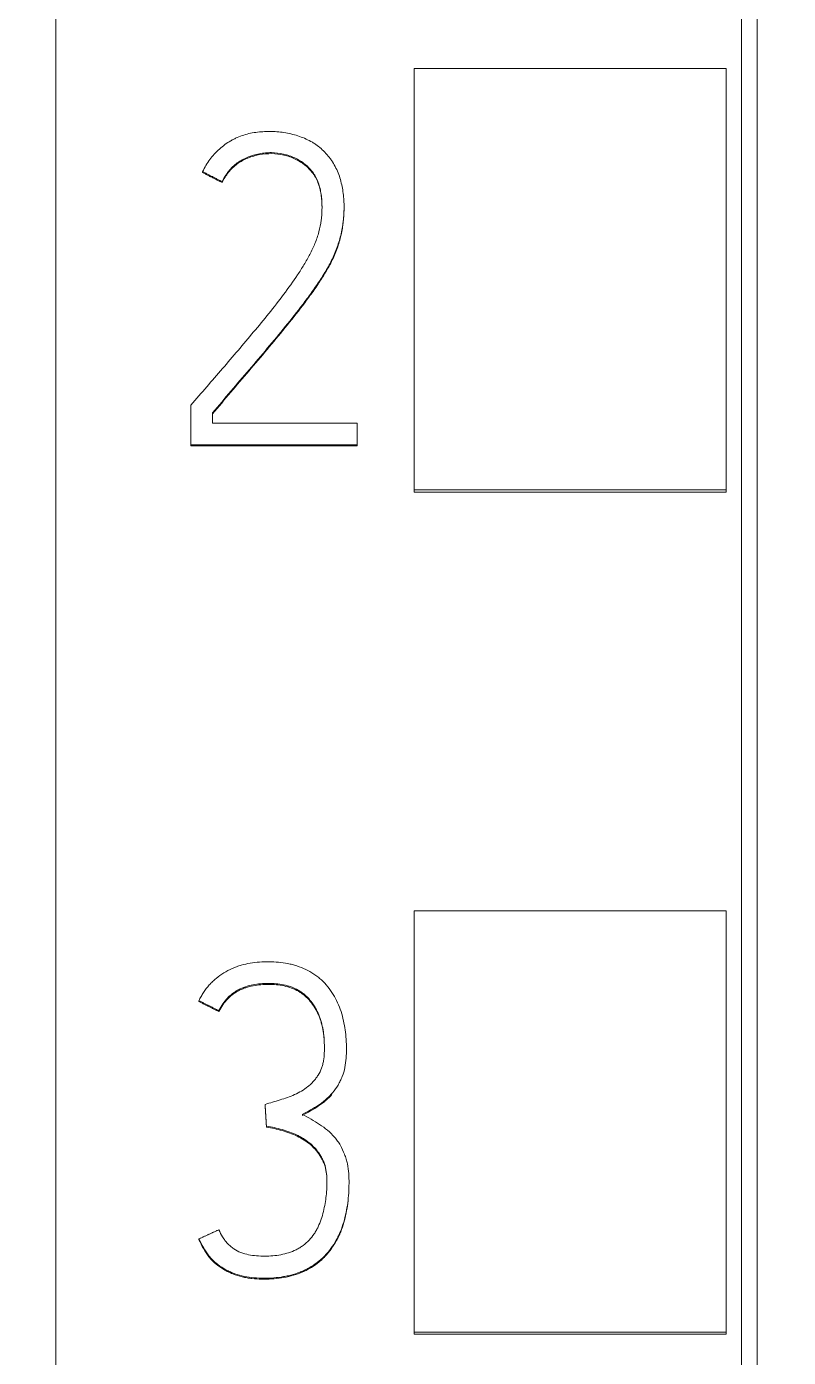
# Model space of a CAD drawing. Header units: millimetres. Extents: x 1359 to 3577, y 1336 to 3557.
# Drawn here: x 2835.98 to 2840.87, y 3241.08 to 3249.62 of the extents above; entities that cross this region are included whole.
import ezdxf

# ---------------------------------------------------------------- set-up
doc = ezdxf.new("R2010")
doc.units = ezdxf.units.MM
doc.set_wipeout_variables(frame=1)
doc.layers.add('000-PI-Oprema', color=30, linetype='Continuous', lineweight=5)

msp = doc.modelspace()

# ---------------------------------------------------------------- linework, layer by layer
msp.add_line((2783.5713, 3242.933), (2849.5713, 3242.933))

# ---------------------------------------------------------------- next in the draw order: wipeouts: each hides what was drawn before it
msp.add_wipeout([(2801.3713, 3330.083), (2836.1713, 3330.083), (2836.1713, 3183.083), (2801.3713, 3183.083)])

# ---------------------------------------------------------------- next in the draw order: linework, layer by layer
at = {"layer": '000-PI-Oprema', "color": 0, "linetype": 'ByBlock', "lineweight": 0}
msp.add_line((2836.1713, 3317.7635), (2836.1713, 3204.3454), dxfattribs=at)

# ---------------------------------------------------------------- next in the draw order: wipeouts: each hides what was drawn before it
msp.add_wipeout([(2836.1713, 3330.083), (2870.9713, 3330.083), (2870.9713, 3183.083), (2836.1713, 3183.083)])

# ---------------------------------------------------------------- next in the draw order: linework, layer by layer
for p, q in [((2836.1713, 3317.7635), (2836.1713, 3204.3454)), ((2840.5713, 3315.483), (2840.5713, 3206.6679)), ((2838.4713, 3246.6471), (2838.4713, 3249.3487)), ((2840.4713, 3249.3487), (2838.4713, 3249.3487)), ((2840.4713, 3246.6471), (2840.4713, 3249.3487)), ((2837.1136, 3248.6871), (2837.1136, 3248.6809)), ((2837.2384, 3248.6234), (2837.2384, 3248.6172)), ((2838.0207, 3248.455), (2838.0207, 3248.4612)), ((2837.0387, 3247.191), (2837.0387, 3246.9361)), ((2837.1774, 3247.0746), (2837.1774, 3247.1411)), ((2838.1039, 3247.0746), (2837.1774, 3247.0746)), ((2838.1039, 3246.9361), (2838.1039, 3247.0746)), ((2837.0387, 3246.9361), (2838.1039, 3246.9361)), ((2837.0387, 3246.9361), (2837.0387, 3246.9299)), ((2838.1039, 3246.9299), (2837.0387, 3246.9299)), ((2838.1039, 3246.9361), (2838.1039, 3246.9299)), ((2838.4713, 3246.6326), (2838.4713, 3246.6471)), ((2840.4713, 3246.6471), (2838.4713, 3246.6471)), ((2840.4713, 3246.6326), (2840.4713, 3246.6471)), ((2840.4713, 3246.6326), (2838.4713, 3246.6326)), ((2838.4713, 3241.2456), (2838.4713, 3243.947)), ((2840.4713, 3243.947), (2838.4713, 3243.947)), ((2840.4713, 3241.2456), (2840.4713, 3243.947)), ((2837.09, 3243.3714), (2837.09, 3243.3652)), ((2837.2176, 3243.3077), (2837.2176, 3243.3015)), ((2838.036, 3243.0528), (2838.036, 3243.059)), ((2837.5144, 3242.7063), (2837.5144, 3242.7001)), ((2837.5228, 3242.5677), (2837.5228, 3242.5615)), ((2838.0526, 3242.1997), (2838.0526, 3242.2059)), ((2837.09, 3241.8443), (2837.09, 3241.8381)), ((2838.4713, 3241.2327), (2838.4713, 3241.2456)), ((2840.4713, 3241.2456), (2838.4713, 3241.2456)), ((2840.4713, 3241.2327), (2838.4713, 3241.2327)), ((2840.4713, 3241.2327), (2840.4713, 3241.2456))]:
    msp.add_line(p, q, dxfattribs=at)
for points, knots in [([(2840.6713, 3315.6687), (2840.6713, 3312.6248), (2840.6713, 3303.0548), (2840.6713, 3288.8848), (2840.6713, 3274.3182), (2840.6713, 3260.1083), (2840.6713, 3245.8141), (2840.6713, 3230.3277), (2840.6713, 3217.6882), (2840.6713, 3209.7232), (2840.6713, 3206.3824)], [0, 0, 0, 0, 0.083934, 0.263736, 0.389889, 0.484142, 0.653794, 0.78188, 0.908517, 1, 1, 1, 1]), ([(2837.1774, 3247.1411), (2837.2164, 3247.1871), (2837.2553, 3247.2331), (2837.3333, 3247.325), (2837.3724, 3247.3708), (2837.4507, 3247.4626), (2837.4898, 3247.5084), (2837.5672, 3247.6008), (2837.6056, 3247.6472), (2837.6817, 3247.7406), (2837.7194, 3247.7877), (2837.774, 3247.8598), (2837.7919, 3247.8841), (2837.8271, 3247.9332), (2837.8443, 3247.958), (2837.8777, 3248.0082), (2837.8938, 3248.0337), (2837.924, 3248.0856), (2837.9382, 3248.112), (2837.9571, 3248.153), (2837.963, 3248.1669), (2837.9741, 3248.195), (2837.9793, 3248.2093), (2837.9934, 3248.2527), (2838.0007, 3248.2819), (2838.012, 3248.3409), (2838.016, 3248.3707), (2838.0195, 3248.4157), (2838.0202, 3248.4308), (2838.0208, 3248.4611), (2838.0207, 3248.4763), (2838.0188, 3248.5217), (2838.0153, 3248.5516), (2838.0074, 3248.5961), (2838.0042, 3248.6108), (2837.9966, 3248.6401), (2837.9921, 3248.6548), (2837.9816, 3248.6832), (2837.9756, 3248.697), (2837.9622, 3248.7239), (2837.9549, 3248.737), (2837.9427, 3248.7561), (2837.9384, 3248.7624), (2837.9294, 3248.7747), (2837.9247, 3248.7807), (2837.9101, 3248.7982), (2837.8999, 3248.8094), (2837.8786, 3248.8307), (2837.8675, 3248.8409), (2837.8496, 3248.8548), (2837.8434, 3248.8592), (2837.8307, 3248.8677), (2837.8241, 3248.8717), (2837.7911, 3248.891), (2837.7634, 3248.9032), (2837.7205, 3248.9181), (2837.7061, 3248.9226), (2837.6766, 3248.9305), (2837.6616, 3248.9338), (2837.6317, 3248.9389), (2837.6168, 3248.9408), (2837.5867, 3248.9434), (2837.5717, 3248.9443), (2837.5416, 3248.945), (2837.5265, 3248.9448), (2837.4962, 3248.9436), (2837.4811, 3248.9424), (2837.4357, 3248.937), (2837.406, 3248.931), (2837.3629, 3248.9174), (2837.3487, 3248.9121), (2837.3278, 3248.9029), (2837.3209, 3248.8996), (2837.3073, 3248.8927), (2837.3006, 3248.889), (2837.2678, 3248.8701), (2837.2435, 3248.8524), (2837.2095, 3248.8221), (2837.1986, 3248.8113), (2837.1781, 3248.7889), (2837.1685, 3248.7772), (2837.1417, 3248.7409), (2837.1262, 3248.715), (2837.1136, 3248.6871)], [0, 0, 0, 0, 0.0625, 0.0625, 0.125, 0.125, 0.1875, 0.1875, 0.25, 0.25, 0.3125, 0.3125, 0.34375, 0.34375, 0.375, 0.375, 0.40625, 0.40625, 0.4375, 0.4375, 0.453125, 0.453125, 0.46875, 0.46875, 0.5, 0.5, 0.53125, 0.53125, 0.546875, 0.546875, 0.5625, 0.5625, 0.59375, 0.59375, 0.609375, 0.609375, 0.625, 0.625, 0.640625, 0.640625, 0.65625, 0.65625, 0.664062, 0.664062, 0.671875, 0.671875, 0.6875, 0.6875, 0.703125, 0.703125, 0.710937, 0.710937, 0.71875, 0.71875, 0.75, 0.75, 0.765625, 0.765625, 0.78125, 0.78125, 0.796875, 0.796875, 0.8125, 0.8125, 0.828125, 0.828125, 0.84375, 0.84375, 0.875, 0.875, 0.890625, 0.890625, 0.898438, 0.898438, 0.90625, 0.90625, 0.9375, 0.9375, 0.953125, 0.953125, 0.96875, 0.96875, 1, 1, 1, 1]), ([(2837.2384, 3248.6234), (2837.25, 3248.6468), (2837.2634, 3248.6689), (2837.2875, 3248.6992), (2837.2962, 3248.7088), (2837.315, 3248.727), (2837.325, 3248.7354), (2837.3563, 3248.7582), (2837.379, 3248.7704), (2837.4274, 3248.7902), (2837.4523, 3248.7973), (2837.4904, 3248.8045), (2837.5032, 3248.8063), (2837.529, 3248.8087), (2837.5422, 3248.8092), (2837.5811, 3248.8088), (2837.6067, 3248.8059), (2837.6445, 3248.7974), (2837.6571, 3248.7939), (2837.6818, 3248.7854), (2837.6938, 3248.7806), (2837.7288, 3248.7641), (2837.7508, 3248.7506), (2837.7814, 3248.726), (2837.791, 3248.7172), (2837.8088, 3248.6984), (2837.8171, 3248.6884), (2837.8282, 3248.6724), (2837.8317, 3248.6668), (2837.8383, 3248.6555), (2837.8474, 3248.6382), (2837.8546, 3248.6201), (2837.8627, 3248.5954), (2837.866, 3248.5827), (2837.8714, 3248.5573), (2837.8735, 3248.5445), (2837.8767, 3248.5188), (2837.8778, 3248.506), (2837.8792, 3248.4802), (2837.8795, 3248.4673), (2837.8793, 3248.4414), (2837.8788, 3248.4283), (2837.8771, 3248.4024), (2837.8758, 3248.3895), (2837.8707, 3248.3511), (2837.8657, 3248.3258), (2837.8558, 3248.2883), (2837.8521, 3248.2759), (2837.8438, 3248.2513), (2837.8392, 3248.2391), (2837.8246, 3248.2031), (2837.8136, 3248.1798), (2837.7898, 3248.1344), (2837.777, 3248.1122), (2837.7504, 3248.0685), (2837.7366, 3248.0469), (2837.694, 3247.9829), (2837.6641, 3247.9412), (2837.5714, 3247.8177), (2837.5065, 3247.7379), (2837.4074, 3247.6198), (2837.3741, 3247.5806), (2837.3074, 3247.5023), (2837.2741, 3247.4632), (2837.207, 3247.3853), (2837.1733, 3247.3465), (2837.1059, 3247.2688), (2837.0723, 3247.2299), (2837.0387, 3247.191)], [0, 0, 0, 0, 0.03125, 0.03125, 0.046875, 0.046875, 0.0625, 0.0625, 0.09375, 0.09375, 0.125, 0.125, 0.140625, 0.140625, 0.15625, 0.15625, 0.1875, 0.1875, 0.203125, 0.203125, 0.21875, 0.21875, 0.25, 0.25, 0.265625, 0.265625, 0.28125, 0.28125, 0.289062, 0.289062, 0.296875, 0.3125, 0.3125, 0.328125, 0.328125, 0.34375, 0.34375, 0.359375, 0.359375, 0.375, 0.375, 0.390625, 0.390625, 0.40625, 0.40625, 0.4375, 0.4375, 0.453125, 0.453125, 0.46875, 0.46875, 0.5, 0.5, 0.53125, 0.53125, 0.5625, 0.5625, 0.625, 0.625, 0.75, 0.75, 0.8125, 0.8125, 0.875, 0.875, 0.9375, 0.9375, 1, 1, 1, 1]), ([(2837.8794, 3248.452), (2837.8794, 3248.4625), (2837.8792, 3248.473), (2837.878, 3248.4964), (2837.877, 3248.5092), (2837.874, 3248.5348), (2837.872, 3248.5476), (2837.8668, 3248.5731), (2837.8636, 3248.5859), (2837.8557, 3248.6107), (2837.8511, 3248.6228), (2837.8428, 3248.6405), (2837.8399, 3248.6463), (2837.8335, 3248.6577), (2837.83, 3248.6633), (2837.8117, 3248.6905), (2837.794, 3248.7093), (2837.7687, 3248.7301), (2837.7635, 3248.7341), (2837.7529, 3248.7417), (2837.7367, 3248.7526), (2837.7083, 3248.7683), (2837.6843, 3248.7783), (2837.6595, 3248.787), (2837.6469, 3248.7906), (2837.609, 3248.7993), (2837.5832, 3248.8024), (2837.5307, 3248.8032), (2837.4919, 3248.7998), (2837.4539, 3248.7909), (2837.4287, 3248.7837), (2837.4163, 3248.7794), (2837.3922, 3248.7697), (2837.3805, 3248.7642), (2837.3577, 3248.7518), (2837.3466, 3248.7449), (2837.3147, 3248.7218), (2837.2961, 3248.7038), (2837.2719, 3248.6734), (2837.2644, 3248.6627), (2837.2505, 3248.6404), (2837.2442, 3248.629), (2837.2384, 3248.6172)], [0, 0, 0, 0, 0.034384, 0.034384, 0.076368, 0.076368, 0.118351, 0.118351, 0.160334, 0.160334, 0.202317, 0.202317, 0.223309, 0.223309, 0.244301, 0.244301, 0.328267, 0.328267, 0.349259, 0.349259, 0.370251, 0.412234, 0.454217, 0.454217, 0.496201, 0.496201, 0.580167, 0.580167, 0.664134, 0.706117, 0.706117, 0.7481, 0.7481, 0.790084, 0.790084, 0.832067, 0.832067, 0.916033, 0.916033, 0.958017, 0.958017, 1, 1, 1, 1]), ([(2838.0207, 3248.4548), (2838.0207, 3248.4492), (2838.0206, 3248.4436), (2838.0202, 3248.4228), (2838.0194, 3248.4077), (2838.0158, 3248.3625), (2838.0117, 3248.3328), (2838.0002, 3248.2738), (2837.9929, 3248.2446), (2837.9787, 3248.2014), (2837.9734, 3248.187), (2837.9622, 3248.1587), (2837.9562, 3248.1448), (2837.9371, 3248.1038), (2837.9229, 3248.0774), (2837.8926, 3248.0256), (2837.8766, 3248.0003), (2837.8434, 3247.9504), (2837.8262, 3247.9258), (2837.7912, 3247.877), (2837.7734, 3247.8528), (2837.7189, 3247.7809), (2837.6812, 3247.7338), (2837.6052, 3247.6404), (2837.5668, 3247.5941), (2837.4894, 3247.5018), (2837.4503, 3247.456), (2837.3722, 3247.3644), (2837.3331, 3247.3186), (2837.2552, 3247.2268), (2837.2163, 3247.1809), (2837.1774, 3247.1349)], [0, 0, 0, 0, 0.010377, 0.010377, 0.038652, 0.038652, 0.095202, 0.095202, 0.151752, 0.151752, 0.180027, 0.180027, 0.208302, 0.208302, 0.264851, 0.264851, 0.321401, 0.321401, 0.377951, 0.377951, 0.434501, 0.434501, 0.547601, 0.547601, 0.660701, 0.660701, 0.7738, 0.7738, 0.8869, 0.8869, 1, 1, 1, 1]), ([(2837.753, 3242.6425), (2837.771, 3242.6515), (2837.7886, 3242.661), (2837.8233, 3242.6809), (2837.8404, 3242.6911), (2837.8653, 3242.7076), (2837.8734, 3242.7133), (2837.8893, 3242.7253), (2837.897, 3242.7317), (2837.912, 3242.7449), (2837.9193, 3242.7518), (2837.9335, 3242.7662), (2837.9405, 3242.7737), (2837.9603, 3242.7969), (2837.972, 3242.8132), (2837.9873, 3242.8392), (2837.9921, 3242.8481), (2838.001, 3242.8663), (2838.0051, 3242.8756), (2838.0163, 3242.904), (2838.0219, 3242.9233), (2838.0301, 3242.9627), (2838.0326, 3242.9828), (2838.0356, 3243.0233), (2838.036, 3243.0434), (2838.0359, 3243.0836), (2838.0352, 3243.1037), (2838.0311, 3243.1637), (2838.0258, 3243.2035), (2838.0127, 3243.2628), (2838.0075, 3243.2825), (2837.9951, 3243.3209), (2837.9808, 3243.3586), (2837.9621, 3243.3944), (2837.9408, 3243.4291), (2837.9292, 3243.4457), (2837.9038, 3243.4767), (2837.8831, 3243.4985), (2837.86, 3243.5181), (2837.8441, 3243.5307), (2837.8358, 3243.5367), (2837.7936, 3243.565), (2837.7571, 3243.582), (2837.7087, 3243.5976), (2837.6989, 3243.6004), (2837.6793, 3243.6054), (2837.6497, 3243.612), (2837.5999, 3243.6188), (2837.5597, 3243.6206), (2837.5192, 3243.621), (2837.4989, 3243.6204), (2837.4386, 3243.6162), (2837.3991, 3243.6099), (2837.3508, 3243.5959), (2837.3412, 3243.5927), (2837.3222, 3243.5858), (2837.3127, 3243.582), (2837.2848, 3243.5696), (2837.2489, 3243.5508), (2837.216, 3243.5275), (2837.1924, 3243.5081), (2837.1847, 3243.5013), (2837.17, 3243.4873), (2837.163, 3243.4801), (2837.1427, 3243.4576), (2837.1303, 3243.4418), (2837.1137, 3243.4165), (2837.1085, 3243.4079), (2837.0987, 3243.39), (2837.0942, 3243.3808), (2837.09, 3243.3714)], [0, 0, 0, 0, 0.03125, 0.03125, 0.0625, 0.0625, 0.078125, 0.078125, 0.09375, 0.09375, 0.109375, 0.109375, 0.125, 0.125, 0.15625, 0.15625, 0.171875, 0.171875, 0.1875, 0.1875, 0.21875, 0.21875, 0.25, 0.25, 0.28125, 0.28125, 0.3125, 0.3125, 0.375, 0.375, 0.40625, 0.40625, 0.4375, 0.46875, 0.46875, 0.5, 0.5, 0.53125, 0.546875, 0.546875, 0.5625, 0.5625, 0.625, 0.625, 0.640625, 0.640625, 0.65625, 0.6875, 0.71875, 0.71875, 0.75, 0.75, 0.8125, 0.8125, 0.828125, 0.828125, 0.84375, 0.84375, 0.875, 0.90625, 0.90625, 0.921875, 0.921875, 0.9375, 0.9375, 0.96875, 0.96875, 0.984375, 0.984375, 1, 1, 1, 1]), ([(2837.2176, 3243.3077), (2837.2251, 3243.3225), (2837.2333, 3243.3368), (2837.2517, 3243.3639), (2837.262, 3243.3767), (2837.2792, 3243.3945), (2837.2853, 3243.4002), (2837.2979, 3243.4111), (2837.3044, 3243.4162), (2837.3178, 3243.426), (2837.3246, 3243.4306), (2837.3387, 3243.439), (2837.346, 3243.4429), (2837.3683, 3243.4536), (2837.3841, 3243.4596), (2837.4158, 3243.4692), (2837.4319, 3243.4728), (2837.4645, 3243.478), (2837.4809, 3243.4798), (2837.514, 3243.4821), (2837.5307, 3243.4825), (2837.5803, 3243.4815), (2837.6131, 3243.478), (2837.6536, 3243.4683), (2837.6617, 3243.4661), (2837.6775, 3243.4611), (2837.6853, 3243.4584), (2837.7083, 3243.4491), (2837.7231, 3243.4417), (2837.7442, 3243.4282), (2837.751, 3243.4234), (2837.7641, 3243.4132), (2837.7704, 3243.4078), (2837.7886, 3243.3909), (2837.7997, 3243.3786), (2837.8151, 3243.3589), (2837.82, 3243.3521), (2837.8292, 3243.3383), (2837.8423, 3243.3173), (2837.8531, 3243.2951), (2837.8657, 3243.2644), (2837.871, 3243.2486), (2837.8798, 3243.2166), (2837.8833, 3243.2005), (2837.8915, 3243.1518), (2837.8939, 3243.1189), (2837.8948, 3243.0692), (2837.8947, 3243.0526), (2837.8934, 3243.0196), (2837.892, 3243.0031), (2837.8879, 3242.9786), (2837.8862, 3242.9704), (2837.882, 3242.9543), (2837.8795, 3242.9464), (2837.8708, 3242.9232), (2837.8635, 3242.9085), (2837.8501, 3242.8874), (2837.8453, 3242.8805), (2837.8353, 3242.8673), (2837.83, 3242.8609), (2837.819, 3242.8485), (2837.8132, 3242.8425), (2837.8012, 3242.8311), (2837.7949, 3242.8256), (2837.7754, 3242.81), (2837.7617, 3242.8007), (2837.7334, 3242.7838), (2837.7188, 3242.7761), (2837.6887, 3242.7623), (2837.6732, 3242.7562), (2837.6417, 3242.7452), (2837.6259, 3242.7402), (2837.5782, 3242.7254), (2837.5464, 3242.7155), (2837.5144, 3242.7063)], [0, 0, 0, 0, 0.03125, 0.03125, 0.0625, 0.0625, 0.078125, 0.078125, 0.09375, 0.09375, 0.109375, 0.109375, 0.125, 0.125, 0.15625, 0.15625, 0.1875, 0.1875, 0.21875, 0.21875, 0.25, 0.25, 0.3125, 0.3125, 0.328125, 0.328125, 0.34375, 0.34375, 0.375, 0.375, 0.390625, 0.390625, 0.40625, 0.40625, 0.4375, 0.4375, 0.453125, 0.453125, 0.46875, 0.5, 0.5, 0.53125, 0.53125, 0.5625, 0.5625, 0.625, 0.625, 0.65625, 0.65625, 0.6875, 0.6875, 0.703125, 0.703125, 0.71875, 0.71875, 0.75, 0.75, 0.765625, 0.765625, 0.78125, 0.78125, 0.796875, 0.796875, 0.8125, 0.8125, 0.84375, 0.84375, 0.875, 0.875, 0.90625, 0.90625, 0.9375, 0.9375, 1, 1, 1, 1]), ([(2837.8947, 3243.0638), (2837.8946, 3243.0681), (2837.8946, 3243.0723), (2837.8941, 3243.1094), (2837.8918, 3243.1421), (2837.884, 3243.1909), (2837.8806, 3243.2071), (2837.8741, 3243.2312), (2837.8717, 3243.2393), (2837.8665, 3243.2551), (2837.8637, 3243.2629), (2837.8544, 3243.2859), (2837.8473, 3243.3009), (2837.831, 3243.3298), (2837.8218, 3243.3439), (2837.8016, 3243.3702), (2837.7906, 3243.3825), (2837.7727, 3243.3996), (2837.7665, 3243.405), (2837.7535, 3243.4154), (2837.7467, 3243.4203), (2837.7256, 3243.4341), (2837.7108, 3243.4417), (2837.6803, 3243.4543), (2837.6644, 3243.4594), (2837.6319, 3243.4675), (2837.6155, 3243.4703), (2837.5827, 3243.4744), (2837.5662, 3243.4755), (2837.5331, 3243.4763), (2837.5165, 3243.476), (2837.4832, 3243.4739), (2837.4666, 3243.4721), (2837.4338, 3243.467), (2837.4176, 3243.4635), (2837.3937, 3243.4563), (2837.3858, 3243.4537), (2837.3702, 3243.4478), (2837.3624, 3243.4446), (2837.3474, 3243.4375), (2837.34, 3243.4336), (2837.3258, 3243.4251), (2837.3189, 3243.4206), (2837.2987, 3243.406), (2837.2859, 3243.395), (2837.2626, 3243.3713), (2837.2522, 3243.3584), (2837.2335, 3243.331), (2837.2252, 3243.3164), (2837.2176, 3243.3015)], [0, 0, 0, 0, 0.012687, 0.012687, 0.111418, 0.111418, 0.160784, 0.160784, 0.185467, 0.185467, 0.21015, 0.21015, 0.259515, 0.259515, 0.308881, 0.308881, 0.358247, 0.358247, 0.382929, 0.382929, 0.407612, 0.407612, 0.456978, 0.456978, 0.506343, 0.506343, 0.555709, 0.555709, 0.605075, 0.605075, 0.65444, 0.65444, 0.703806, 0.703806, 0.753172, 0.753172, 0.777855, 0.777855, 0.802537, 0.802537, 0.82722, 0.82722, 0.851903, 0.851903, 0.901269, 0.901269, 0.950634, 0.950634, 1, 1, 1, 1]), ([(2837.9418, 3242.7691), (2837.9306, 3242.7565), (2837.9185, 3242.7446), (2837.8983, 3242.7266), (2837.8905, 3242.7201), (2837.8744, 3242.7078), (2837.8662, 3242.702), (2837.8411, 3242.6852), (2837.8237, 3242.6749), (2837.7888, 3242.6549), (2837.7711, 3242.6453), (2837.753, 3242.6363)], [0, 0, 0, 0, 0.21875, 0.21875, 0.348958, 0.348958, 0.479167, 0.479167, 0.739583, 0.739583, 1, 1, 1, 1]), ([(2837.09, 3241.8443), (2837.0985, 3241.8248), (2837.1083, 3241.8062), (2837.1294, 3241.7698), (2837.1406, 3241.7521), (2837.1602, 3241.7271), (2837.1673, 3241.7191), (2837.182, 3241.704), (2837.1898, 3241.6969), (2837.2137, 3241.6766), (2837.2309, 3241.6644), (2837.2583, 3241.6484), (2837.2677, 3241.6434), (2837.2867, 3241.6343), (2837.2963, 3241.6301), (2837.3256, 3241.6184), (2837.3455, 3241.6119), (2837.3864, 3241.6019), (2837.4075, 3241.5984), (2837.4493, 3241.5939), (2837.4703, 3241.5926), (2837.5121, 3241.5918), (2837.5331, 3241.5921), (2837.5749, 3241.5944), (2837.5958, 3241.5964), (2837.6272, 3241.601), (2837.6377, 3241.6028), (2837.6584, 3241.6069), (2837.6686, 3241.6093), (2837.6991, 3241.6171), (2837.7191, 3241.6235), (2837.7485, 3241.6349), (2837.7581, 3241.6391), (2837.7773, 3241.6481), (2837.7867, 3241.6529), (2837.8144, 3241.6684), (2837.8319, 3241.6799), (2837.865, 3241.7054), (2837.8807, 3241.7192), (2837.9101, 3241.7493), (2837.9239, 3241.7656), (2837.9488, 3241.7995), (2837.9601, 3241.8172), (2837.9754, 3241.8448), (2837.9802, 3241.8541), (2837.9893, 3241.8732), (2837.9936, 3241.8829), (2838.0137, 3241.9317), (2838.0252, 3241.9719), (2838.0379, 3242.0333), (2838.0414, 3242.054), (2838.0469, 3242.0956), (2838.049, 3242.1167), (2838.0518, 3242.1586), (2838.0525, 3242.1795), (2838.0527, 3242.2213), (2838.0523, 3242.2421), (2838.0492, 3242.2837), (2838.0464, 3242.3045), (2838.0398, 3242.3354), (2838.0372, 3242.3458), (2838.0312, 3242.3663), (2838.0278, 3242.3764), (2838.0165, 3242.4061), (2838.0075, 3242.4252), (2837.9916, 3242.4528), (2837.9859, 3242.4618), (2837.9735, 3242.4793), (2837.967, 3242.4877), (2837.9464, 3242.5119), (2837.9314, 3242.5268), (2837.8989, 3242.5541), (2837.8814, 3242.5665), (2837.8457, 3242.5899), (2837.8275, 3242.601), (2837.7907, 3242.6224), (2837.772, 3242.6327), (2837.753, 3242.6425)], [0, 0, 0, 0, 0.03125, 0.03125, 0.0625, 0.0625, 0.078125, 0.078125, 0.09375, 0.09375, 0.125, 0.125, 0.140625, 0.140625, 0.15625, 0.15625, 0.1875, 0.1875, 0.21875, 0.21875, 0.25, 0.25, 0.28125, 0.28125, 0.3125, 0.3125, 0.328125, 0.328125, 0.34375, 0.34375, 0.375, 0.375, 0.390625, 0.390625, 0.40625, 0.40625, 0.4375, 0.4375, 0.46875, 0.46875, 0.5, 0.5, 0.53125, 0.53125, 0.546875, 0.546875, 0.5625, 0.5625, 0.625, 0.625, 0.65625, 0.65625, 0.6875, 0.6875, 0.71875, 0.71875, 0.75, 0.75, 0.78125, 0.78125, 0.796875, 0.796875, 0.8125, 0.8125, 0.84375, 0.84375, 0.859375, 0.859375, 0.875, 0.875, 0.90625, 0.90625, 0.9375, 0.9375, 0.96875, 0.96875, 1, 1, 1, 1]), ([(2837.5228, 3242.5677), (2837.5569, 3242.5621), (2837.5903, 3242.5542), (2837.6398, 3242.5402), (2837.6561, 3242.5351), (2837.6884, 3242.5234), (2837.7042, 3242.5167), (2837.7276, 3242.5052), (2837.7353, 3242.5012), (2837.7504, 3242.4927), (2837.7578, 3242.4882), (2837.7797, 3242.4743), (2837.7936, 3242.4641), (2837.8133, 3242.4471), (2837.8197, 3242.4411), (2837.8318, 3242.4286), (2837.8376, 3242.4222), (2837.8541, 3242.4023), (2837.8641, 3242.3883), (2837.8772, 3242.366), (2837.8812, 3242.3583), (2837.8886, 3242.3424), (2837.8919, 3242.3344), (2837.9005, 3242.3099), (2837.9045, 3242.2932), (2837.9096, 3242.2591), (2837.9107, 3242.2416), (2837.9114, 3242.207), (2837.9112, 3242.1898), (2837.9087, 3242.1382), (2837.9048, 3242.1041), (2837.896, 3242.0533), (2837.8926, 3242.0364), (2837.8845, 3242.0028), (2837.8797, 3241.986), (2837.8685, 3241.9532), (2837.862, 3241.9372), (2837.8508, 3241.9138), (2837.8468, 3241.9061), (2837.8383, 3241.891), (2837.8337, 3241.8835), (2837.8095, 3241.8474), (2837.7859, 3241.8226), (2837.7508, 3241.7967), (2837.7435, 3241.7918), (2837.7287, 3241.7828), (2837.7211, 3241.7787), (2837.6979, 3241.7671), (2837.6818, 3241.7607), (2837.6486, 3241.75), (2837.6318, 3241.7459), (2837.5979, 3241.7394), (2837.5638, 3241.7349), (2837.5293, 3241.7335), (2837.4945, 3241.7333), (2837.4772, 3241.7339), (2837.4428, 3241.7368), (2837.4257, 3241.7391), (2837.3918, 3241.746), (2837.3749, 3241.7508), (2837.3426, 3241.7633), (2837.3272, 3241.7712), (2837.3056, 3241.7859), (2837.2986, 3241.7912), (2837.2855, 3241.8025), (2837.2793, 3241.8086), (2837.2676, 3241.8212), (2837.262, 3241.8278), (2837.2515, 3241.8417), (2837.2465, 3241.8489), (2837.2326, 3241.871), (2837.2246, 3241.8865), (2837.2176, 3241.9025)], [0, 0, 0, 0, 0.0625, 0.0625, 0.09375, 0.09375, 0.125, 0.125, 0.140625, 0.140625, 0.15625, 0.15625, 0.1875, 0.1875, 0.203125, 0.203125, 0.21875, 0.21875, 0.25, 0.25, 0.265625, 0.265625, 0.28125, 0.28125, 0.3125, 0.3125, 0.34375, 0.34375, 0.375, 0.375, 0.4375, 0.4375, 0.46875, 0.46875, 0.5, 0.5, 0.53125, 0.53125, 0.546875, 0.546875, 0.5625, 0.5625, 0.625, 0.625, 0.640625, 0.640625, 0.65625, 0.65625, 0.6875, 0.6875, 0.71875, 0.71875, 0.75, 0.78125, 0.78125, 0.8125, 0.8125, 0.84375, 0.84375, 0.875, 0.875, 0.90625, 0.90625, 0.921875, 0.921875, 0.9375, 0.9375, 0.953125, 0.953125, 0.96875, 0.96875, 1, 1, 1, 1]), ([(2837.9112, 3242.2027), (2837.9112, 3242.2079), (2837.9112, 3242.2131), (2837.9109, 3242.227), (2837.9105, 3242.2356), (2837.9092, 3242.2529), (2837.9083, 3242.2616), (2837.9045, 3242.2873), (2837.9004, 3242.304), (2837.8918, 3242.3284), (2837.8886, 3242.3363), (2837.8812, 3242.352), (2837.8772, 3242.3598), (2837.864, 3242.3822), (2837.854, 3242.3962), (2837.8319, 3242.4228), (2837.8197, 3242.4354), (2837.7935, 3242.4579), (2837.7796, 3242.4681), (2837.7505, 3242.4867), (2837.7353, 3242.4952), (2837.7044, 3242.5105), (2837.6885, 3242.5171), (2837.6563, 3242.5288), (2837.64, 3242.5339), (2837.5905, 3242.548), (2837.5568, 3242.5559), (2837.5228, 3242.5615)], [0, 0, 0, 0, 0.026635, 0.026635, 0.070879, 0.070879, 0.115123, 0.115123, 0.20361, 0.20361, 0.247854, 0.247854, 0.292098, 0.292098, 0.380586, 0.380586, 0.469074, 0.469074, 0.557561, 0.557561, 0.646049, 0.646049, 0.734537, 0.734537, 0.823025, 0.823025, 1, 1, 1, 1]), ([(2838.0476, 3242.0978), (2838.0467, 3242.0891), (2838.0457, 3242.0805), (2838.0419, 3242.051), (2838.0385, 3242.0303), (2838.026, 3241.9688), (2838.0147, 3241.9288), (2837.9951, 3241.8802), (2837.9909, 3241.8706), (2837.982, 3241.8515), (2837.9772, 3241.842), (2837.9619, 3241.8141), (2837.9507, 3241.7962), (2837.9261, 3241.7622), (2837.9126, 3241.746), (2837.8906, 3241.7231), (2837.883, 3241.7157), (2837.8672, 3241.7015), (2837.8591, 3241.6947), (2837.8342, 3241.6753), (2837.8167, 3241.6636), (2837.7893, 3241.6481), (2837.7799, 3241.6432), (2837.7608, 3241.6341), (2837.751, 3241.6298), (2837.7017, 3241.6103), (2837.661, 3241.5999), (2837.5985, 3241.5905), (2837.5774, 3241.5884), (2837.5351, 3241.586), (2837.514, 3241.5856), (2837.4718, 3241.5864), (2837.4508, 3241.5876), (2837.4193, 3241.5909), (2837.4088, 3241.5923), (2837.3879, 3241.5958), (2837.3774, 3241.598), (2837.3465, 3241.6054), (2837.3264, 3241.6119), (2837.297, 3241.6236), (2837.2873, 3241.6278), (2837.2682, 3241.637), (2837.2588, 3241.6419), (2837.2312, 3241.658), (2837.214, 3241.6702), (2837.1899, 3241.6906), (2837.1821, 3241.6977), (2837.1672, 3241.7129), (2837.1602, 3241.721), (2837.1406, 3241.7459), (2837.1294, 3241.7636), (2837.1083, 3241.8), (2837.0985, 3241.8186), (2837.09, 3241.8381)], [0, 0, 0, 0, 0.019264, 0.019264, 0.065966, 0.065966, 0.15937, 0.15937, 0.18272, 0.18272, 0.206071, 0.206071, 0.252773, 0.252773, 0.299475, 0.299475, 0.322825, 0.322825, 0.346176, 0.346176, 0.392878, 0.392878, 0.416229, 0.416229, 0.43958, 0.43958, 0.532983, 0.532983, 0.579685, 0.579685, 0.626386, 0.626386, 0.673088, 0.673088, 0.696439, 0.696439, 0.71979, 0.71979, 0.766492, 0.766492, 0.789842, 0.789842, 0.813193, 0.813193, 0.859895, 0.859895, 0.883246, 0.883246, 0.906597, 0.906597, 0.953298, 0.953298, 1, 1, 1, 1])]:
    msp.add_open_spline(points, degree=3, knots=knots, dxfattribs=at)
for points, weights in [([(2837.1136, 3248.6871), (2837.176, 3248.6553), (2837.2384, 3248.6234)], [0.50000016052, 0.49999983948, 0.50000016052]), ([(2837.2384, 3248.6172), (2837.176, 3248.6491), (2837.1136, 3248.6809)], [0.500000148986, 0.499999851014, 0.500000148986]), ([(2837.09, 3243.3714), (2837.1538, 3243.3395), (2837.2176, 3243.3077)], [0.500000087813, 0.499999912187, 0.500000087813]), ([(2837.2176, 3243.3015), (2837.1538, 3243.3333), (2837.09, 3243.3652)], [0.500000037078, 0.499999962922, 0.500000037078]), ([(2837.5144, 3242.7063), (2837.5186, 3242.637), (2837.5228, 3242.5677)], [0.499999967607, 0.500000032393, 0.499999967607]), ([(2837.5228, 3242.5615), (2837.5186, 3242.6308), (2837.5144, 3242.7001)], [0.500000008948, 0.499999991052, 0.500000008948]), ([(2837.2176, 3241.9025), (2837.1538, 3241.8734), (2837.09, 3241.8443)], [0.500000097782, 0.499999902218, 0.500000097782])]:
    msp.add_rational_spline(points, weights, degree=2, dxfattribs=at)

doc.saveas('drawing.dxf')
